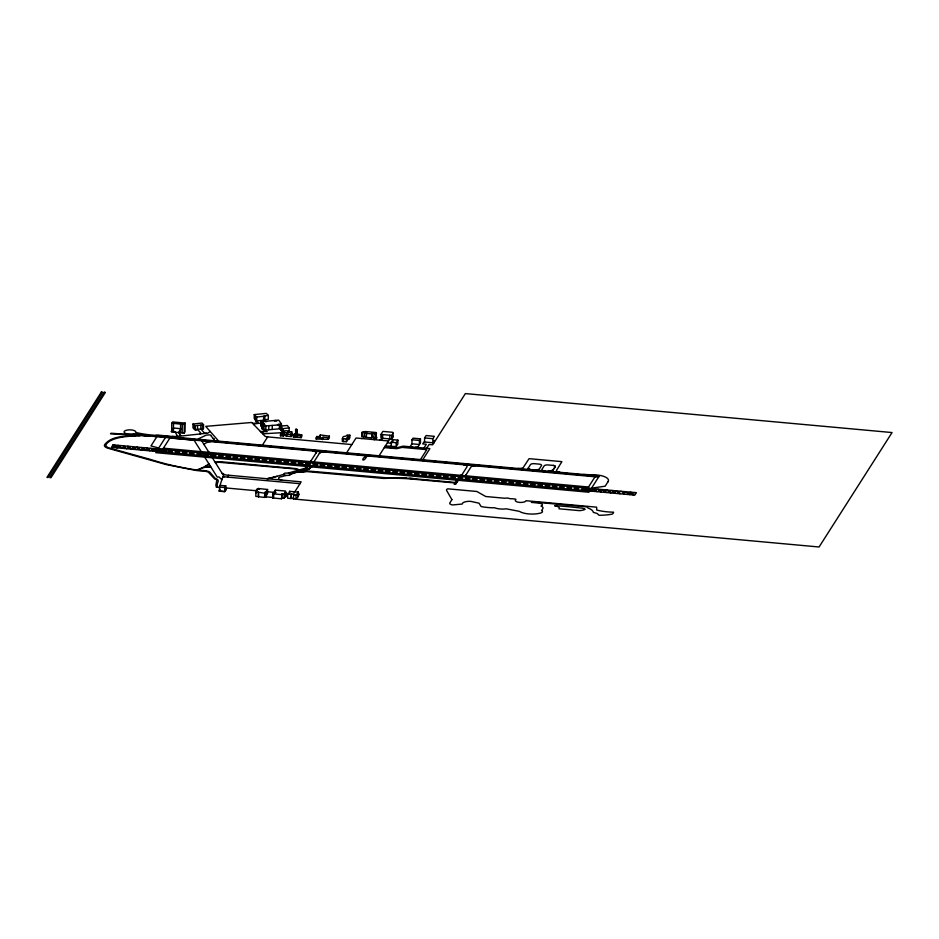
<?xml version="1.0" encoding="UTF-8"?>
<svg xmlns="http://www.w3.org/2000/svg" width="939" height="939" viewBox="0 0 939 939"><rect width="100%" height="100%" fill="white"/><g stroke="black" fill="none" stroke-linecap="round" stroke-linejoin="round"><path stroke-width="1.41" d="M171.767 423.254L171.696 431.905L184.197 433.055L185.053 431.729L185.124 423.078L172.612 421.94L171.767 423.254L184.279 424.405L185.124 423.078M173.422 432.057L173.504 423.407M180.534 432.703L180.617 424.064M182.189 432.879L182.272 424.217M184.197 433.055L184.279 424.405M203.528 424.71L202.519 424.944L202.484 428.794L203.493 428.56L203.528 424.71L202.073 423.043L193.011 424.029L192.976 427.879L195.535 430.085L197.941 429.827L200.289 432.515A4.026 1.455 0.5 0 1 199.89 433.994M194.443 429.546L194.479 425.696L193.011 424.029M194.995 429.487L195.03 425.637L195.112 429.604L202.448 428.759L202.918 429.24L201.263 429.44L204.056 432.633A2.254 0.822 0.5 0 0 206.557 433.266M197.507 429.346L197.542 425.496L202.519 424.944M200.805 428.959L200.84 425.109M203.059 428.724L202.988 424.768M219.491 487.059L219.456 491.015L224.691 491.496L225.747 489.829L225.783 485.874L220.548 485.393L219.491 487.059L224.726 487.541L225.783 485.874M224.691 491.496L224.726 487.541M254.258 414.58L254.223 418.477L256.253 420.59L255.455 420.684L255.49 416.787L256.288 416.693L254.258 414.58L266.406 413.406L268.343 415.414L268.319 419.31L264.493 419.78L264.528 415.883L268.343 415.414M255.76 421.001L255.795 417.104M264.528 415.883L264.763 420.062L255.784 421.024L255.49 416.787M256.324 492.846L256.359 490.041L257.157 490.111L255.854 492.142L255.819 496.367L264.411 497.412L264.974 492.365L265.667 492.423L265.256 497.236L265.96 497.306L266.476 492.329L265.796 492.271L265.76 496.485L267.04 496.931L273.132 497.494L273.331 493.045L275.409 490.393L274.904 493.139M264.798 416.165L256.758 417.01L256.723 420.907L258.049 422.55L254.95 423.219A2.629 0.951 0.5 0 1 252.368 423.125M258.354 496.602L258.495 492.2L264.446 493.186M258.589 496.872L258.495 492.2M289.106 431.87L289.142 427.914L287.393 425.496L280.738 426.083L280.996 430.015L280.092 428.759L264.094 430.179L263.976 426.024L265.678 425.872L261.065 425.86L260.948 421.705L275.761 420.39L274.247 420.742L276.735 421.036L276.23 420.332L278.672 420.12L281.442 423.959L281.418 426.588M261.065 425.86L260.948 421.705M261.101 421.904L263.343 422.491L261.605 422.644L261.57 426.588L262.474 427.844M261.758 424.393L261.723 428.348L262.65 429.628L262.685 425.672L261.758 424.393L265.021 424.886L261.605 422.644M263.624 416.306L263.589 420.203L264.786 421.505L266.559 421.67M264.176 426.376L264.199 423.735M264.974 492.365L264.939 496.578L265.631 496.649M265.256 497.236L265.667 492.423M265.866 426.071L265.831 430.027L267.169 431.647L260.42 431.482M265.96 497.306L266.007 492.282M256.359 490.041L257.063 488.926L259.493 488.879L258.049 488.48L267.568 489.489L267.533 493.714L266.359 495.557M268.777 429.769L268.8 425.813M272.251 429.452L272.287 425.508M285.984 492.271L285.949 496.461L285.268 496.402L285.303 492.212L285.984 492.271L284.106 494.078L282.005 493.891L281.512 498.785L272.815 497.999L273.331 493.045M273.695 493.081L273.66 497.259L272.815 497.999M275.057 492.905L275.08 490.111L285.433 491.003L285.303 492.212M275.385 493.186L275.409 490.393M279.587 424.569C278.261 435.121 282.698 421.987 277.416 424.757L281.442 423.959M280.468 435.79L280.784 433.278L284.083 433.055L284.059 435.097L283.449 436.06L280.468 435.79L280.784 433.278M280.996 430.015L281.031 426.06M281.512 498.785L282.005 493.891M280.738 426.083L282.78 428.689L282.745 432.633L283.378 428.618M283.449 436.06L283.578 433.841M283.942 433.172L283.954 431.189L286.09 430.731L288.719 430.966L288.696 432.949M281.97 498.069L284.071 498.269L284.106 494.078M284.071 498.269L285.069 496.696L285.104 492.506M288.719 430.966L287.792 432.409L289.212 431.564L291.736 431.787L290.773 433.302L292.017 433.419L291.243 436.588L286.149 436.119L287.052 432.738L283.191 432.386L283.954 431.189M285.069 496.696L285.761 496.766L285.796 492.576M298.426 492.165L296.02 495.053L295.985 499.219L298.391 496.332L298.426 492.165L289.494 491.343L290.022 491.649L289.095 493.116L287.71 494.067L287.674 498.233L291.078 498.539L291.407 493.914L293.837 494.137L293.355 498.985L819.078 546.991L892.05 432.55L465.368 393.582L432.691 444.828L429.064 444.499L425.837 449.57M289.47 494.125L289.494 491.343M291.243 436.588L292.017 433.419M291.078 498.539L291.407 493.914M291.736 435.813L291.736 431.787M297.264 435.496L297.229 433.712L295.409 433.548L301.748 434.98L301.736 436.729L301.114 437.715L293.426 437.011L294.071 434.276L296.571 434.088M293.895 435.297L293.778 437.222L293.438 435.262M294.071 434.276L293.426 437.011M294.834 435.379L294.717 437.304L294.834 435.379L295.773 435.473L295.644 437.386L295.773 435.473M295.55 433.771L296.031 429.276L296.865 429.569L296.83 433.888L295.55 433.771L296.83 433.888M295.738 434.006L295.585 429.452M295.985 433.607L296.031 429.276M296.384 434.064L296.865 429.569M301.748 434.98L301.126 435.954L296.689 435.555L296.677 437.304M296.63 433.665L296.665 429.334M297.722 496.508L297.757 492.341M298.391 496.332L297.898 492.118M298.25 496.555L298.285 492.388M301.114 437.715L301.126 435.954M301.302 437.41L301.325 435.649M316.197 439.029L316.807 436.494L319.178 436.705L320.305 434.957L329.354 436.142L329.343 437.75L328.345 439.311L316.197 439.029L316.807 436.494M320.281 436.565L320.305 434.957M323.004 438.818L323.016 437.21L328.357 437.691L329.354 436.142M328.345 439.311L328.357 437.691M347.876 437.433L347.395 440.156L349.836 437.961L349.86 435.203L347.125 434.957C345.869 437.727 342.747 434.687 342.359 438.795L342.336 441.541L346.374 441.741L347.078 440.649C346.914 435.907 348.627 437.68 347.078 440.649M343.463 441.647L343.592 438.724L346.397 438.983L347.101 437.891M346.374 441.741L346.397 438.983M348.099 439.041L348.123 436.283L349.12 436.377L349.86 435.203M349.097 439.123L349.12 436.377M366.55 436.788L361.785 436.353L361.879 432.28L366.586 432.809L366.187 437.374L371.598 437.867L372.008 433.302L376.433 433.701M362.372 436.306L362.407 432.327L365.177 431.506L375.976 432.492L376.469 437.586M364.309 432.597L364.273 436.588L363.393 437.961A2.641 0.962 0.5 0 1 361.233 438.466M366.187 437.374L366.586 432.809M371.598 437.867L372.008 433.302M374.285 433.513L373.487 438.701A2.477 0.904 0.5 0 0 374.544 439.687M380.952 434.417L380.917 438.067L391.669 439.088L393.23 436.635L392.608 432.28L382.877 431.4L380.952 434.417L391.704 435.426L393.265 432.973M382.643 434.604L382.607 438.255L381.692 439.698A2.946 1.068 0.5 0 1 379.685 440.156M389.873 435.262L389.838 438.924L379.086 455.779M391.258 442.14L391.223 446.002M391.669 439.088L391.704 435.426M392.737 442.363L392.831 439.675L397.89 440.133L397.854 443.994L396.223 446.565L385.354 445.955M396.223 446.565L396.258 442.703L397.89 440.133M412.021 446.952L410.273 446.436L411.951 443.818L411.986 439.769L413.019 438.149L420.472 438.83L420.437 442.879L417.726 447.117L415.637 447.281M420.472 438.83L419.44 440.45L419.404 444.499L411.951 443.818M424.557 442.011L424.592 437.938L426.106 435.555L434.358 436.318L432.844 438.689L432.809 442.762L434.323 440.391M317.863 463.584L317.898 463.526A4.601 1.667 0.5 0 1 314.295 461.965L314.189 461.519M297.37 470.439L297.381 470.298A4.507 1.643 0.5 0 0 295.773 469.019L219.444 462.317A10.928 3.967 0.5 0 0 216.017 462.563L215.501 462.739M299.999 483.679L222.895 476.683L219.315 487.353L216.322 487.212L215.876 485.099L216.862 479.817L214.667 478.949L208.329 472.164A8.158 2.958 0.5 0 0 202.589 471.014A23.78 8.639 0.5 0 1 195.711 470.392L166.579 464.664L108.678 448.455A9.918 3.603 0.5 0 1 104.652 444.605C111.706 435.719 125.11 436.33 135.451 435.602M154.97 436.612L155.757 435.379L158.315 435.133L175.534 436.764M157.599 435.555L150.968 445.955L157.705 447.715L156.954 448.889M165.405 437.562L155.78 452.668L588.929 492.236L599.352 475.897L151.648 435.015A50.19 18.228 0.5 0 1 135.768 432.456L135.791 431.975A5.88 2.136 0.5 0 0 128.772 429.874A5.88 2.136 0.5 0 0 124.429 432.703A5.88 2.136 0.5 0 0 132.951 433.83L134.359 433.63A50.19 18.228 0.5 0 0 150.228 436.177M157.494 451.495L158.961 449.171L163.503 449.593L162.024 451.917M162.647 449.405L169.924 437.985L194.103 440.227L217.214 477.082L219.01 476.942L221.874 479.735M172.271 436.471L172.307 436.412A6.608 2.406 0.5 0 0 177.53 436.189L175.065 431.834A2.723 0.986 0.5 0 0 171.156 431.611L173.457 427.996L181.004 428.736L178.574 432.55M164.935 450.814L165.311 450.849M165.78 450.896L165.276 450.896M167.835 451.225L172.4 451.589M175.124 451.835L179.619 452.305M182.366 452.504L186.896 452.915M189.596 453.22L194.115 453.631M199.185 439.346L199.209 439.299A3.24 1.174 0.5 0 1 198.387 438.842L206.228 435.133L208.869 434.91A1.89 0.693 0.5 0 1 210.735 435.168A1.89 0.693 0.5 0 1 210.982 435.884L213.259 438.478A4.695 1.702 0.5 0 1 212.977 440.614A4.648 1.69 0.5 0 0 214.104 439.182L213.975 438.994A4.648 1.69 0.5 0 0 213.259 438.478M196.897 453.83L201.427 454.241M204.127 454.546L208.681 454.899M211.404 455.157L215.935 455.568M218.623 455.861L223.189 456.225M225.923 456.483L230.419 456.941M233.142 457.187L237.708 457.551M227.484 477.047L228.647 475.228L301.161 481.848L294.083 492.952M220.172 489.16L218.904 491.144L224.797 491.684L226.064 489.7A1.643 0.599 0.5 0 1 224.867 489.536M240.419 457.798L244.915 458.267M247.65 458.514L252.204 458.878M262.427 445.121L267.685 436.893L351.843 444.581M254.962 459.124L259.446 459.594M262.181 459.84L266.735 460.204M284.083 433.055L283.461 434.029L280.479 433.748M269.458 460.45L273.953 460.92M286.149 436.119L287.041 434.722L283.179 434.37M276.676 461.166L281.242 461.53M267.075 478.737L277.087 476.284M296.689 435.555L295.668 435.637M283.954 461.777L288.449 462.246M265.796 492.271L267.568 489.489M266.476 492.329L265.291 493.01M291.184 462.493L295.703 462.904M281.817 480.087L281.853 480.04A4.93 1.784 0.5 0 1 278.519 478.338A4.93 1.784 0.5 0 1 281.759 476.66L285.996 475.439M298.461 463.103L302.957 463.573M302.663 464.852L302.698 464.793A4.977 1.808 0.5 0 1 307.346 466.507L306.889 467.61M305.222 462.422L305.257 462.375A4.542 1.655 0.5 0 0 309.858 461.765L310.774 461.213M313.063 451.084L313.086 451.049A4.589 1.667 0.5 0 1 315.833 453.044L315.985 453.056M286.688 493.503L286.313 495.111M305.715 463.76L310.21 464.23M323.016 437.21L322.5 439.605L322.547 437.938L316.208 437.421M309.741 462.833L317.03 451.413M313.145 463.15L320.434 451.729M312.992 464.429L317.488 464.899M293.355 498.985L293.79 498.304L291.372 498.081M324.248 452.105L324.272 452.07A4.613 1.678 0.5 0 0 319.53 453.373L319.389 453.361M297.863 496.273L299.248 494.114M317.628 466.155L317.582 466.225A4.883 1.772 0.5 0 0 311.431 466.871L310.128 468.185A6.385 2.324 0.5 0 1 309.694 468.444L309.318 468.631M320.246 465.087L324.741 465.556M343.592 438.724L342.359 438.795M327.5 465.756L331.983 466.214M347.418 437.398L348.123 436.283M334.754 466.413L339.272 466.824M346.597 452.809L356.045 437.997L388.535 440.966M342.019 467.082L346.503 467.54M349.273 467.739L353.792 468.15M376.422 432.902L375.976 437.551L376.386 436.893M356.48 468.455L361.01 468.866M381.75 434.522L381.739 438.149M363.733 469.113L368.299 469.477M371.011 469.782L375.541 470.193M392.572 435.942L392.185 436.541L393.23 436.635M392.831 439.675L391.199 442.246L396.258 442.703M378.264 470.439L382.83 470.803M385.518 471.108L390.037 471.519M392.772 471.765L397.326 472.129M400.037 472.434L404.568 472.845M407.303 473.092L411.857 473.456M423.113 449.312L426.341 444.253L422.714 443.924L423.97 441.952L433.947 442.868M422.28 459.723L420.989 458.725L426.776 449.652L402.115 447.398L396.751 448.678L384.297 447.61M422.75 459.77L429.886 448.584L403.207 446.142L396 447.962L387.408 447.175A2.829 1.021 0.5 0 1 385.225 446.166M414.58 473.702L419.076 474.172M421.834 474.359L426.365 474.782M429.111 475.028L433.607 475.498M436.365 475.686L440.896 476.108M443.607 476.355L448.138 476.766M450.873 477.012L455.392 477.423M455.075 476.108L455.122 476.05A6.15 2.23 0.5 0 0 460.392 475.521L460.861 475.357A6.808 2.477 0.5 0 0 461.965 474.688L467.106 466.624A4.366 1.585 0.5 0 0 463.702 464.875L463.737 464.817M456.659 480.169L455.192 482.458L410.507 478.409L413.406 478.644M458.126 477.681L462.657 478.092M305.973 467.986L288.414 473.021L284.81 473.15L283.39 474.371L285.597 475.451L289.247 475.322C293.179 472.082 298.508 471.566 303.426 472.071A3.181 1.15 0.5 0 0 306.231 471.542L383.687 478.444A87.397 31.75 0.5 0 1 409.216 478.831L454.887 482.951L454.112 484.172L455.485 484.289L458.032 480.287L456.706 482.376M465.392 478.338L469.911 478.749M475.674 465.897L475.615 465.979A4.46 1.62 0.5 0 0 470.991 466.953L465.873 475.052A7.054 2.559 0.5 0 0 466.084 475.827L466.26 476.038A6.244 2.265 0.5 0 0 470.146 477.411L470.146 477.411M472.599 479.054L477.165 479.418M479.888 479.665L484.383 480.134M487.13 480.381L491.696 480.745M494.419 480.991L498.914 481.461M501.637 481.707L506.191 482.071M508.926 482.317L513.41 482.787M518.093 468.479L518.128 468.42A4.46 1.62 0.5 0 0 523.422 467.282L529.068 458.655L561.898 461.648L556.534 470.31A4.531 1.643 0.5 0 0 559.89 472.235L559.89 472.235M516.133 483.033L520.687 483.385M528.223 468.115A4.12 1.491 0.5 0 0 530.84 469.641A3.967 1.444 0.5 0 1 528.223 468.115L530.523 464.512A3.556 1.291 0.5 0 1 533.998 463.655L539.632 464.171A3.51 1.268 0.5 0 1 541.568 465.474L539.514 468.702A4.648 1.69 0.5 0 1 534.268 469.946M523.422 483.632L527.906 484.101M530.629 484.348L535.195 484.712M537.918 484.958L542.413 485.428M545.16 485.674L549.726 486.038M552.449 486.285L556.944 486.754M559.667 487.001L564.186 487.423M566.956 487.611L571.452 488.08M574.222 488.28L578.706 488.75M581.922 489.184L583.272 489.254M582.649 488.914C584.915 488.867 580.795 488.949 582.826 488.773M585.854 488.139L584.375 490.463L589.011 490.71M587.755 488.221L595.044 476.801M588.906 490.874L590.385 488.55L585.783 488.245M592.415 488.656L592.849 487.963L605.139 486.191L608.272 481.331A15.024 5.458 0.5 0 0 596.864 474.981L583.553 474.453M455.485 484.289L458.044 480.287M607.779 482.059L608.272 481.331M148.127 435.966L110.509 433.853L110.919 433.231L145.169 435.614L598.566 477.118M310.316 468.009L298.661 471.765M548.517 471.225L552.825 470.333L555.266 466.73A3.51 1.268 0.5 0 0 553.329 465.415L547.707 464.911A3.556 1.291 0.5 0 0 544.233 465.767L541.92 469.371A3.967 1.444 0.5 0 0 544.538 470.897M263.284 434.123L263.284 434.123A2.77 1.009 0.5 0 1 264.211 433.736L282.745 432.633L280.714 430.039M366.539 455.931C359.79 459.265 363.416 463.279 367.02 455.978M208.869 463.76L207.742 464.664A51.41 18.674 0.5 0 1 201.862 467.951L200.864 468.373A51.41 18.674 0.5 0 1 196.533 469.981L192.436 469.336A156.203 56.739 0.5 0 1 151.32 459.676L109.605 448.067A9.449 3.427 0.5 0 1 106.037 444.734A29.097 10.575 0.5 0 1 132.035 436.212L139.911 435.907M307.229 467.352L307.053 467.505A3.756 1.362 0.5 0 1 305.492 468.092M289.247 475.322L290.667 474.101L309.447 468.573L307.393 469.277M210.336 466.096A2.406 0.869 0.5 0 1 209.55 466.742A30.975 11.256 0.5 0 1 205.125 466.836L208.129 464.922A1.737 0.634 0.5 0 1 209.432 464.652M205.125 466.836L207.566 465.368M309.694 468.444L307.663 469.207A7.535 2.735 0.5 0 0 310.516 467.822M283.508 474.43L273.93 477.2A19.12 6.949 0.5 0 1 268.366 478.503L267.11 478.679M386.551 477.798L306.642 470.885L300.691 471.319M173.809 437.034L180.664 435.837L178.739 432.562M304.741 471.108L305.668 470.967M255.819 417.127L256.758 417.01M282.78 428.689L289.142 427.914M194.479 425.696L197.542 425.496M210.195 431.447L207.895 433.125L181.685 435.978A2.394 0.869 0.5 0 1 180.405 435.156L180.265 435.168M260.913 425.66L262.627 425.508M279.787 424.839L263.976 426.024M222.238 473.526L223.071 473.456A5.434 1.972 0.5 0 0 228.647 475.228M262.873 432.01L263.601 431.975M383.124 477.869L384.497 477.834A102.668 37.29 0.5 0 1 398.758 477.834L409.92 478.374M398.758 477.834A89.851 32.642 0.5 0 0 393.441 477.751L383.394 477.857M387.42 477.787L389.133 477.763M210.993 467.153A3.779 1.373 0.5 0 0 209.949 467.047L208.587 467.023A8.932 3.251 0.5 0 0 202.93 467.868L197.765 470.028A20.024 7.277 0.5 0 0 201.157 470.427L203.646 470.556A8.345 3.028 0.5 0 1 209.69 472.035L214.526 477.599A10.646 3.862 0.5 0 0 217.543 479.43A14.625 5.317 0.5 0 1 217.813 482.341A49.614 18.029 0.5 0 0 217.508 487.188M209.209 467.023L209.737 467.035M302.98 472.059L299.072 471.812M399.721 477.857L402.596 477.963M403.547 477.998L406.411 478.151M409.334 478.327L411.082 478.456M412.244 478.55L413.982 478.69M300.398 471.284L303.907 471.319A5.481 1.995 0.5 0 1 305.421 471.002L306.642 470.885A5.481 1.995 0.5 0 0 305.903 470.944M295.785 429.686L296.419 429.733M424.592 437.938L432.844 438.689M366.222 433.384L371.633 433.888M411.986 439.769L419.44 440.45M371.973 437.292L376.891 437.738L376.116 438.936L373.487 438.701M391.61 443.548L387.42 442.703M286.16 434.135L291.266 434.604M290.75 435.285L292.006 435.391M293.79 435.461L294.729 435.543M284.059 435.097L280.773 435.32M157.224 436.142L598.976 476.484L157.177 436.212M163.421 448.185L588.53 487.012M123.056 445.849L125.427 447.304L121.589 448.138M150.862 448.396L153.245 449.84L149.407 450.673M598.472 489.301L594.633 490.135L597.016 491.578M607.451 490.111L603.613 490.956L606.324 492.435L603.941 490.98M612.005 490.534L608.167 491.367L610.878 492.846L608.495 491.402M616.7 490.956L612.874 491.801L615.573 493.28L613.19 491.825M621.301 491.379L617.475 492.224L620.174 493.703L617.792 492.247M626.278 491.836L622.44 492.67L624.822 494.125M631.043 492.271L627.205 493.104L629.905 494.583L627.534 493.139M634.799 492.611L630.961 493.456L633.661 494.935L631.29 493.48M158.832 449.382L163.433 449.699M585.725 488.339L590.255 488.75M158.703 449.581L163.304 449.898M585.596 488.55L590.185 488.855M158.574 449.793L163.163 450.11M585.455 488.75L590.056 489.066M158.445 449.992L163.034 450.309M585.326 488.961L589.927 489.278M158.374 450.11L162.905 450.52L158.245 450.309M585.197 489.16L589.798 489.477M585.138 489.266L589.669 489.677L585.009 489.465M158.116 450.509L162.717 450.814M157.987 450.72L162.588 451.025M584.868 489.677L589.469 489.982M157.846 450.931L162.447 451.236M584.739 489.888L589.34 490.193M157.787 451.025L162.318 451.436M584.61 490.099L589.211 490.404M157.658 451.236L162.247 451.542M584.539 490.193L589.07 490.604M135.862 449.441L139.7 448.607L137 447.128L139.383 448.572M140.427 449.851L144.254 449.018L141.554 447.539L143.937 448.995M157.552 451.389L162.118 451.753M222.895 476.683L224.304 476.812L201.732 440.884M225.125 487.881L257.051 490.804M266.864 491.696L275.925 492.529M286.09 493.456L288.989 493.714M287.71 494.067L291.113 494.372M293.391 494.818L296.02 495.053M255.854 492.142L258.389 492.376M272.85 493.808L281.547 494.607M215.195 462.082L215.759 462.117A22.489 8.169 0.5 0 1 222.59 461.894L296.325 468.631A5.129 1.866 0.5 0 1 298.719 470.052M288.461 473.021L290.667 474.089M209.151 452.398L209.104 452.363A14.39 5.223 0.5 0 0 212.073 453.924M218.611 441.06L205.723 426.353L251.746 422.48L264.775 436.001A3.885 1.409 0.5 0 0 267.685 436.893M265.326 429.393L264.094 430.179M261.465 431.87A2.171 0.786 0.5 0 1 260.972 431.74M253.976 424.792A2.735 0.998 0.5 0 1 255.572 423.747L259.528 423.266A4.155 1.514 0.5 0 1 261.535 424.052M224.902 488.409A2.629 0.962 0.5 0 1 226.557 488.022M314.295 461.965A4.578 1.667 0.5 0 1 314.377 461.53M461.965 474.688A6.15 2.23 0.5 0 1 460.885 475.345M204.244 444.898A9.167 3.333 0.5 0 1 210.7 441.706M310.598 461.202A4.413 1.596 0.5 0 1 310.163 461.589M466.049 475.803A6.244 2.265 0.5 0 1 465.873 475.052M553.036 470.157A4.695 1.702 0.5 0 1 547.965 471.202L552.684 470.416L555.266 466.73A3.592 1.303 0.5 0 0 553.329 465.415M101.389 392.009L46.95 477.388L48.112 477.493L102.551 392.115L101.389 392.009M104.241 392.256L49.79 477.634L50.952 477.74L105.391 392.361L104.241 392.256M113.009 444.875L111.448 447.328L634.846 495.123L636.407 492.67L113.009 444.875M164.548 450.99L166.015 451.272L164.548 450.99M451.905 499.642L449.828 502.905A4.906 1.784 0.5 0 0 452.586 504.947L462.246 504.032A7.336 2.664 0.5 0 1 470.603 501.344L479.019 503.187L481.132 506.544A26.081 9.472 0.5 0 0 494.63 507.776A10.341 3.756 0.5 0 0 506.297 508.832L519.373 511.344A14.261 5.176 0.5 0 0 539.89 513.222A5.211 1.89 0.5 0 0 541.603 510.511L542.719 508.774A7.911 2.876 0.5 0 0 540.981 506.027A4.812 1.749 0.5 0 0 542.179 504.266A4.812 1.749 0.5 0 0 538.399 503.046L531.368 502.4L531.732 501.837L586.734 506.86L588.201 508.081A17.864 6.491 0.5 0 1 593.331 512.377L597.122 513.469L599.023 515.276A28.745 10.446 0.5 0 0 612.287 514.114A10.822 3.932 0.5 0 0 613.519 512.178A30.412 11.045 0.5 0 1 596.688 510.03L596.652 507.166L526.028 500.722A5.388 1.96 0.5 0 1 519.467 502.388A5.388 1.96 0.5 0 1 515.617 499.771L515.934 499.266A9.05 3.287 0.5 0 0 510.159 498.75A4.202 1.526 0.5 0 0 504.713 498.245L485.721 496.508L476.812 491.473L447.727 488.82A5.282 1.925 0.5 0 0 446.647 490.51L451.905 499.642M554.949 505.663L554.785 505.921A5.916 2.148 0.5 0 1 558.987 508.785L579.34 510.64A9.073 3.298 0.5 0 0 585.185 509.302A6.291 2.289 0.5 0 0 579.692 507.917A173.21 62.925 0.5 0 0 554.949 505.663M310.175 468.127L309.541 468.526L310.128 468.174M116.589 446.495L112.75 447.328L116.917 446.518L114.206 445.039L116.589 446.495M120.345 446.835L116.506 447.668L120.673 446.87L117.962 445.391L120.345 446.835M130.075 447.727L126.249 448.56L130.404 447.75L127.704 446.271L130.075 447.727M134.676 448.149L130.85 448.983L135.005 448.173L132.305 446.694L134.676 448.149M148.749 449.429L144.911 450.262L149.066 449.464L146.367 447.985L148.749 449.429M157.059 450.18L153.221 451.025L157.376 450.215L154.677 448.736L157.059 450.18M594.328 488.926L590.49 489.759L593.202 491.238L590.819 489.782L594.328 488.926M602.638 489.677L598.8 490.51L601.512 491.989L599.129 490.545L602.638 489.677"/></g></svg>
